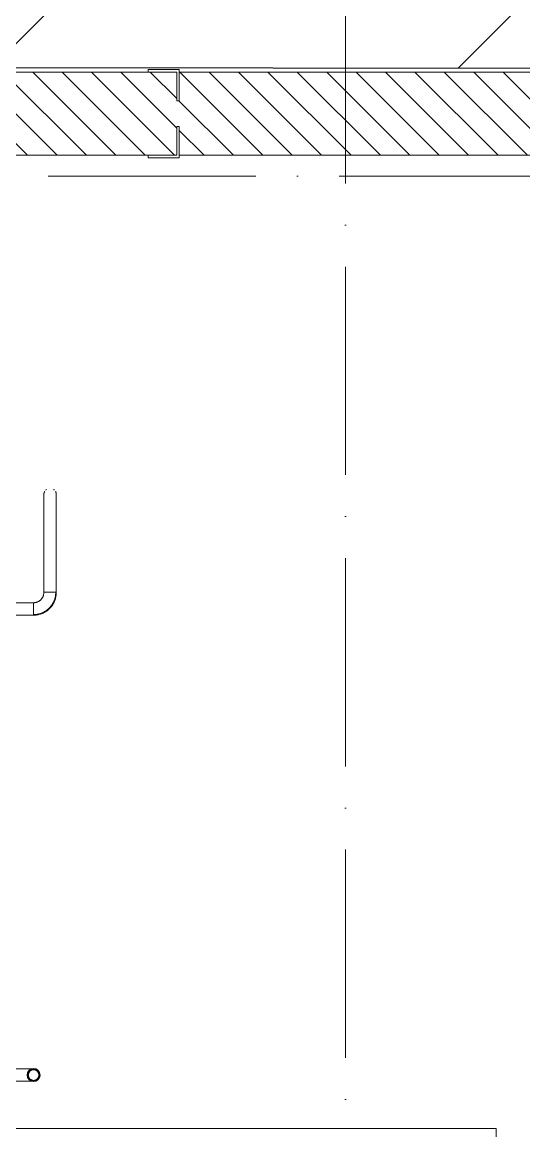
# Model space of a CAD drawing. Header units: millimetres. Extents: x -17017 to 628417, y -109036 to 199237.
# Drawn here: x 8552 to 9759, y -92509 to -89845 of the extents above; entities that cross this region are included whole.
import ezdxf

# ---------------------------------------------------------------- set-up
doc = ezdxf.new("R2010")
doc.units = ezdxf.units.MM
doc.linetypes.add('50_200_ШТРИХ_1Т_ш5_п1_п1_', pattern=[700, 500, -100, 0, -100])
for name, color, linetype, lineweight in [('0-1', 7, 'Continuous', 5), ('0-2', 7, 'Continuous', 9), ('Обобщенные модели', 7, 'Continuous', 9), ('Ограждение', 7, 'Continuous', 9), ('Ограждение-3', 7, 'Continuous', 35), ('Оси-2', 7, '50_200_ШТРИХ_1Т_ш5_п1_п1_', 9), ('Стены-1', 7, 'Continuous', 13), ('стяжа', 7, 'Continuous', 30), ('Штриховка разреза-1', 7, 'Continuous', 9)]:
    doc.layers.add(name, color=color, linetype=linetype, lineweight=lineweight)
doc.layers.add('Ограждение-2', color=9, linetype='Continuous', lineweight=9, true_color=0x808080)
doc.layers.get('0-2').off()

# ---------------------------------------------------------------- blocks, each defined once
blk = doc.blocks.new('ось2эт')
at = {"layer": 'Оси-2'}
for p, q in [((9329.9, -108435.9), (9329.9, -54635.1)), ((-12388.8, -90215.3), (18329.9, -90215.3))]:
    blk.add_line(p, q, dxfattribs=at)
blk = doc.blocks.new('Фахверк_СКБ_Уголок - 200_3380-28509457-АИ2_02_План отделки стен 2-го этажа _Часть 2_')
at = {"layer": 'Обобщенные модели'}
for p, q in [((200, 156), (125, 156)), ((125, 156), (125, 81)), ((131, 81), (131, 150)), ((131, 150), (200, 150)), ((200, 150), (200, 156)), ((125, 81), (131, 81)), ((131, 19), (125, 19)), ((125, 19), (125, -56)), ((131, -50), (131, 19)), ((200, -50), (131, -50)), ((200, -56), (200, -50)), ((125, -56), (200, -56))]:
    blk.add_line(p, q, dxfattribs=at)
blk = doc.blocks.new('О_Элемент поручня_Площадочный_Двухуровневый_ГОСТ 8732-78 - О_Элемент поручня_Площадочный_Двухуровневый_ГОСТ 8732-78-35154251-АИ2_02_План отделки стен 2-го этажа _Часть 2_')
at = {"layer": 'Ограждение-2'}
h = blk.add_hatch(color=256, dxfattribs=at)
h.paths.add_polyline_path([(315, -40), (325.6, -35.6), (330, -25), (325.6, -14.4), (315, -10), (304.4, -14.4), (300, -25), (304.4, -35.6)], flags=0)
h.paths.add_polyline_path([(315, -38.5), (305.5, -34.5), (301.5, -25), (305.5, -15.5), (315, -11.5), (324.5, -15.5), (328.5, -25), (324.5, -34.5)], flags=0)
at = {"layer": 'Ограждение'}
for p, q in [((260, -10), (0, -10)), ((0, -40), (260, -40))]:
    blk.add_line(p, q, dxfattribs=at)
at = {"layer": 'Ограждение', "flags": 128}
for points in [[(260, -10), (262.2, -10), (264.4, -10), (266.6, -10), (268.8, -10), (270.9, -10), (273.1, -10), (275.2, -10), (277.3, -10), (279.4, -10), (281.4, -10), (283.4, -10), (285.4, -10), (287.3, -10), (289.2, -10), (291.1, -10), (292.8, -10), (294.6, -10), (296.3, -10), (297.9, -10), (299.5, -10), (301, -10), (302.4, -10), (303.8, -10), (305.1, -10), (306.3, -10), (307.4, -10), (308.5, -10), (309.5, -10), (310.4, -10), (311.3, -10), (312, -10), (312.7, -10), (313.3, -10), (313.8, -10), (314.2, -10), (314.5, -10), (314.8, -10), (314.9, -10), (315, -10)], [(314.5, -11.5), (313.9, -11.5), (313.4, -11.6), (312.8, -11.7), (312.3, -11.8), (311.8, -11.9), (311.3, -12), (310.8, -12.2), (310.2, -12.4)], [(315.6, -10), (316.2, -10), (316.8, -10.1), (317.4, -10.2), (318, -10.3), (318.6, -10.4), (319.1, -10.6), (319.7, -10.8), (320.3, -11), (320.8, -11.2), (321.4, -11.4), (321.9, -11.7), (322.5, -12), (323, -12.3), (323.5, -12.6), (324, -13), (324.4, -13.3), (324.9, -13.7), (325.3, -14.1)], [(325.8, -14.5), (326.2, -15), (326.6, -15.4), (326.9, -15.9), (327.3, -16.4), (327.6, -16.9), (327.9, -17.4), (328.2, -17.9), (328.5, -18.5), (328.8, -19), (329, -19.6), (329.2, -20.1), (329.4, -20.7), (329.5, -21.3), (329.7, -21.9), (329.8, -22.5), (329.9, -23), (329.9, -23.6), (330, -24.2), (330, -24.8)], [(330, -25.6), (330, -26.2), (329.9, -26.8), (329.8, -27.4), (329.7, -28), (329.6, -28.6), (329.4, -29.1), (329.2, -29.7), (329, -30.3), (328.8, -30.8), (328.6, -31.4), (328.3, -31.9), (328, -32.5), (327.7, -33), (327.4, -33.5), (327, -34), (326.7, -34.4), (326.3, -34.9), (325.9, -35.3)], [(315, -40), (314.8, -40), (314.6, -40), (314.3, -40), (313.9, -40), (313.4, -40), (312.9, -40), (312.2, -40), (311.5, -40), (310.7, -40), (309.8, -40), (308.8, -40), (307.7, -40), (306.6, -40), (305.4, -40), (304.1, -40), (302.8, -40), (301.3, -40), (299.9, -40), (298.3, -40), (296.7, -40), (295, -40), (293.3, -40), (291.5, -40), (289.7, -40), (287.8, -40), (285.9, -40), (284, -40), (282, -40), (279.9, -40), (277.9, -40), (275.8, -40), (273.6, -40), (271.5, -40), (269.3, -40), (267.2, -40), (265, -40), (262.8, -40), (260.6, -40), (260, -40)], [(310.1, -37.6), (310.6, -37.8), (311.1, -37.9), (311.6, -38.1), (312.2, -38.2), (312.7, -38.3), (313.2, -38.4), (313.8, -38.4), (314.3, -38.5), (314.9, -38.5)], [(325.5, -35.8), (325, -36.2), (324.6, -36.6), (324.1, -36.9), (323.6, -37.3), (323.1, -37.6), (322.6, -37.9), (322.1, -38.2), (321.5, -38.5), (321, -38.8), (320.4, -39), (319.9, -39.2), (319.3, -39.4), (318.7, -39.5), (318.1, -39.7), (317.5, -39.8), (317, -39.9), (316.4, -39.9), (315.8, -40), (315.2, -40)]]:
    blk.add_lwpolyline(points, dxfattribs=at)
at = {"layer": 'Ограждение-3'}
for radius, start, end in [(15, 0, 180), (15, 180, 0), (13.5, 360, 180), (13.5, 180, 360)]:
    blk.add_arc((315, -25), radius, start, end, dxfattribs=at)
blk = doc.blocks.new('О_Элемент поручня_Маршевый_Труба_ГОСТ 8732-78 - О_Элемент поручня_Маршевый_Труба_ГОСТ 8732-78-35173773-АИ2_02_План отделки стен 2-го этажа _Часть 2_')
at = {"layer": 'Ограждение'}
for p, q in [((-304.9, 30), (-320.2, 30)), ((-219.3, 30), (-269.8, 30)), ((0, 30), (-211.1, 30)), ((0, 30), (0, 15)), ((-320.2, 0), (0, 0)), ((0, 15), (0, 0))]:
    blk.add_line(p, q, dxfattribs=at)
blk = doc.blocks.new('О_Элемент поручня_Загиб_Труба_ГОСТ 87322 - О_Элемент поручня_Загиб_Труба_ГОСТ 8732-78-V271-АИ2_02_План отделки стен 2-го этажа _Часть 2_')
at = {"layer": 'Ограждение'}
blk.add_line((18649.3, 14945), (18649.3, 14975), dxfattribs=at)
at = {"layer": 'Ограждение', "flags": 128}
for points in [[(18649.3, 14945), (18651.5, 14945), (18653.7, 14945.2), (18655.9, 14945.4), (18658.1, 14945.7), (18660.3, 14946.1), (18662.4, 14946.6), (18664.5, 14947.1), (18666.6, 14947.8), (18668.7, 14948.5), (18670.8, 14949.3), (18672.8, 14950.2), (18674.7, 14951.2), (18676.7, 14952.3), (18678.5, 14953.4), (18680.4, 14954.6), (18682.2, 14955.9), (18683.9, 14957.2), (18685.6, 14958.7), (18687.2, 14960.1), (18688.8, 14961.7), (18690.3, 14963.3), (18691.7, 14965), (18693.1, 14966.7), (18694.4, 14968.5), (18695.6, 14970.3), (18696.8, 14972.2), (18697.8, 14974.1), (18698.8, 14976), (18699.8, 14978), (18700.6, 14980.1), (18701.4, 14982.1), (18702, 14984.2), (18702.6, 14986.4), (18703.1, 14988.5), (18703.5, 14990.7), (18703.9, 14992.8), (18704.1, 14995), (18704.3, 14997.2), (18704.3, 14999.4), (18704.3, 15000)], [(18674.3, 15000), (18674.3, 14999), (18674.3, 14998), (18674.2, 14997), (18674, 14996), (18673.8, 14995), (18673.6, 14994.1), (18673.4, 14993.1), (18673.1, 14992.1), (18672.7, 14991.2), (18672.4, 14990.3), (18672, 14989.4), (18671.5, 14988.5), (18671, 14987.6), (18670.5, 14986.7), (18670, 14985.9), (18669.4, 14985.1), (18668.8, 14984.3), (18668.1, 14983.5), (18667.5, 14982.8), (18666.8, 14982.1), (18666, 14981.4), (18665.3, 14980.7), (18664.5, 14980.1), (18663.7, 14979.5), (18662.8, 14979), (18662, 14978.4), (18661.1, 14978), (18660.2, 14977.5), (18659.3, 14977.1), (18658.4, 14976.7), (18657.5, 14976.4), (18656.5, 14976), (18655.5, 14975.8), (18654.6, 14975.6), (18653.6, 14975.4), (18652.6, 14975.2), (18651.6, 14975.1), (18650.6, 14975), (18649.6, 14975), (18649.3, 14975)], [(18649.3, 14946.5), (18651.5, 14946.5), (18653.6, 14946.7), (18655.7, 14946.9), (18657.9, 14947.2), (18660, 14947.6), (18662.1, 14948), (18664.1, 14948.6), (18666.2, 14949.2), (18668.2, 14949.9), (18670.2, 14950.7), (18672.1, 14951.6), (18674, 14952.5), (18675.9, 14953.6), (18677.8, 14954.7), (18679.5, 14955.8), (18681.3, 14957.1), (18683, 14958.4), (18684.6, 14959.8), (18686.2, 14961.2), (18687.7, 14962.7), (18689.2, 14964.3), (18690.6, 14965.9), (18691.9, 14967.6), (18693.2, 14969.3), (18694.4, 14971.1), (18695.5, 14972.9), (18696.5, 14974.8), (18697.5, 14976.7), (18698.4, 14978.6), (18699.2, 14980.6), (18699.9, 14982.6), (18700.6, 14984.7), (18701.2, 14986.7), (18701.7, 14988.8), (18702.1, 14990.9), (18702.4, 14993), (18702.6, 14995.1), (18702.8, 14997.3), (18702.8, 14999.4), (18702.8, 15000)]]:
    blk.add_lwpolyline(points, dxfattribs=at)
blk = doc.blocks.new('О_Элемент поручня_Площадочный_Двухуровневый_ГОСТ 87322 - О_Элемент поручня_Площадочный_Двухуровневый_ГОСТ 8732-78-V272-АИ2_02_План отделки стен 2-го этажа _Часть 2_')
at = {"layer": 'Ограждение'}
for p, q in [((180, -10), (0, -10)), ((0, -25), (0, -10)), ((0, -40), (0, -25)), ((0, -40), (180, -40))]:
    blk.add_line(p, q, dxfattribs=at)
at = {"layer": 'Ограждение', "flags": 128}
for points in [[(180, -10), (182.2, -10), (184.4, -10), (186.6, -10), (188.8, -10), (190.9, -10), (193.1, -10), (195.2, -10), (197.3, -10), (199.4, -10), (201.4, -10), (203.4, -10), (205.4, -10), (207.3, -10), (209.2, -10), (211.1, -10), (212.8, -10), (214.6, -10), (216.3, -10), (217.9, -10), (219.5, -10)], [(235, -10), (235, -10), (234.8, -10), (234.6, -10), (234.3, -10), (233.9, -10), (233.4, -10), (232.9, -10), (232.2, -10), (231.5, -10), (230.7, -10), (229.8, -10), (228.8, -10), (227.7, -10), (226.6, -10), (225.4, -10), (224.1, -10), (222.8, -10), (221.3, -10), (219.9, -10), (218.3, -10), (216.7, -10), (215, -10), (213.3, -10), (211.5, -10), (209.7, -10), (207.8, -10), (205.9, -10), (204, -10), (202, -10), (199.9, -10), (197.9, -10), (195.8, -10), (193.6, -10), (191.5, -10), (189.3, -10), (187.2, -10), (185, -10), (182.8, -10), (180.6, -10), (180, -10)], [(219.8, -10), (221, -10), (222.4, -10), (223.8, -10), (225.1, -10), (226.3, -10), (227.4, -10), (228.5, -10), (229.5, -10), (230.4, -10), (231.3, -10), (232, -10), (232.7, -10), (233.3, -10), (233.8, -10), (234.2, -10), (234.5, -10), (234.8, -10), (234.9, -10), (235, -10), (235, -10)], [(235, -10), (235.6, -10), (236.2, -10), (236.8, -10.1), (237.4, -10.2), (238, -10.3), (238.6, -10.4), (239.1, -10.6), (239.7, -10.8), (240.3, -11), (240.8, -11.2), (241.4, -11.4), (241.9, -11.7), (242.5, -12)], [(245.8, -14.5), (246.2, -15), (246.6, -15.4), (246.9, -15.9), (247.3, -16.4)], [(180, -40), (182.2, -40), (184.4, -40), (186.6, -40), (188.8, -40), (190.9, -40), (193.1, -40), (195.2, -40), (197.3, -40), (199.4, -40), (201.4, -40), (203.4, -40), (205.4, -40), (207.3, -40), (209.2, -40), (211.1, -40), (212.8, -40), (214.6, -40), (216.3, -40), (217.9, -40), (219.5, -40), (221, -40), (222.4, -40), (223.8, -40), (225.1, -40), (226.3, -40), (227.4, -40), (228.5, -40), (229.5, -40), (230.4, -40), (231.3, -40), (232, -40), (232.7, -40), (233.3, -40), (233.8, -40), (234.2, -40), (234.5, -40), (234.8, -40), (234.9, -40), (235, -40), (235, -40)], [(219.8, -40), (218.3, -40), (216.7, -40), (215, -40), (213.3, -40), (211.5, -40), (209.7, -40), (207.8, -40), (205.9, -40), (204, -40), (202, -40), (199.9, -40), (197.9, -40), (195.8, -40), (193.6, -40), (191.5, -40), (189.3, -40), (187.2, -40), (185, -40), (182.8, -40), (180.6, -40)], [(235, -40), (235, -40), (234.8, -40), (234.6, -40), (234.3, -40), (233.9, -40), (233.4, -40), (232.9, -40), (232.2, -40), (231.5, -40), (230.7, -40), (229.8, -40), (228.8, -40), (227.7, -40), (226.6, -40), (225.4, -40), (224.1, -40), (222.8, -40), (221.3, -40), (219.9, -40)], [(242.6, -37.9), (242.1, -38.2), (241.5, -38.5), (241, -38.8), (240.4, -39), (239.9, -39.2), (239.3, -39.4), (238.7, -39.5), (238.1, -39.7), (237.5, -39.8), (237, -39.9), (236.4, -39.9), (235.8, -40), (235.2, -40), (235, -40)], [(247.4, -33.5), (247, -34), (246.7, -34.4), (246.3, -34.9), (245.9, -35.3)]]:
    blk.add_lwpolyline(points, dxfattribs=at)
blk = doc.blocks.new('0125-Р-ОО-Ш2-АР-о_23_10_2024_rvt-1-АИ2_02_План отделки стен 2-го этажа _Часть 2_')
at = {"layer": 'Штриховка разреза-1'}
h = blk.add_hatch(dxfattribs=at)
h.set_pattern_fill('FP_2', color=256, style=0, pattern_type=2)
h.set_pattern_definition([(135, (0, 0), (-35.35534, -35.35534), [])])
h.paths.add_polyline_path([(22000, 16050), (22000, 16119), (22006, 16119), (22006, 16050), (22700, 16050), (22700, 16250), (22006, 16250), (22006, 16181), (22000, 16181), (22000, 16250), (19000, 16250), (19000, 16181), (18994, 16181), (18994, 16250), (16800, 16250), (16800, 16050), (18994, 16050), (18994, 16119), (19000, 16119), (19000, 16050), (20187, 16050)], flags=0)
at = {"layer": 'Стены-1'}
for p, q in [((18925, 16250), (16800, 16250)), ((22000, 16250), (19000, 16250)), ((16800, 16050), (18925, 16050)), ((19000, 16050), (22000, 16050))]:
    blk.add_line(p, q, dxfattribs=at)
at = {"layer": '0-2'}
for name, p, rotation in [('Фахверк_СКБ_Уголок - 200_3380-28509457-АИ2_02_План отделки стен 2-го этажа _Часть 2_', (19125, 16200), 180), ('О_Элемент поручня_Площадочный_Двухуровневый_ГОСТ 87322 - О_Элемент поручня_Площадочный_Двухуровневый_ГОСТ 8732-78-V272-АИ2_02_План отделки стен 2-го этажа _Часть 2_', (18664.3, 15000), 90.0000000000002)]:
    blk.add_blockref(name, p, dxfattribs=dict(at, rotation=rotation))
for name, p in [('О_Элемент поручня_Загиб_Труба_ГОСТ 87322 - О_Элемент поручня_Загиб_Труба_ГОСТ 8732-78-V271-АИ2_02_План отделки стен 2-го этажа _Часть 2_', (0, 0)), ('О_Элемент поручня_Маршевый_Труба_ГОСТ 8732-78 - О_Элемент поручня_Маршевый_Труба_ГОСТ 8732-78-35173773-АИ2_02_План отделки стен 2-го этажа _Часть 2_', (18649.3, 14945)), ('О_Элемент поручня_Площадочный_Двухуровневый_ГОСТ 8732-78 - О_Элемент поручня_Площадочный_Двухуровневый_ГОСТ 8732-78-35154251-АИ2_02_План отделки стен 2-го этажа _Часть 2_', (18334.6, 13865))]:
    blk.add_blockref(name, p, dxfattribs=at)
blk = doc.blocks.new('2ч2эт')
at = {"layer": 'Стены-1'}
for p, q in [((9691.9, -92503.3), (6141.9, -92503.3)), ((9691.9, -94603.3), (9691.9, -92503.3))]:
    blk.add_line(p, q, dxfattribs=at)
at = {"layer": 'стяжа'}
blk.add_line((6162, -89950.4), (12812, -89960.5), dxfattribs=at)
at = {"layer": '0-1'}
blk.add_blockref('0125-Р-ОО-Ш2-АР-о_23_10_2024_rvt-1-АИ2_02_План отделки стен 2-го этажа _Часть 2_', (-10070.1, -106215.3), dxfattribs=at)

msp = doc.modelspace()

# ---------------------------------------------------------------- hatches: boundary and pattern name
at = {"layer": 'стяжа'}
h = msp.add_hatch(dxfattribs=at)
h.set_pattern_fill('ANSI31', color=5, scale=250)
h.set_pattern_definition([(45, (4472.5, -59163.1), (-561.266, 561.266), [])])
h.paths.add_polyline_path([(13742, -89400.5), (12812, -89400.5), (6162, -89400.5), (6162, -89950.4), (12812, -89960.5), (12812, -94460.5), (13012, -94460.5), (13012, -94955.3), (15112, -94955.3), (15112, -94443.1), (15322, -94443.1), (15322, -94230.5), (15762, -94230.5), (15762, -90460.5), (15322, -90460.5), (15322, -89960.5), (13742, -89960.5)])
h.paths.add_polyline_path([(15592, -66215.3), (15192, -66215.3), (15192, -65695.3), (15592, -65695.3), (15592, -63285.3), (15464.5, -63285.3), (15464.5, -62800.4), (15592, -62800.4), (15592, -60875.3), (15362, -60875.3), (15362, -60625.3), (12222, -60625.3), (12222, -61275.3), (9132, -61275.3), (9132, -60575.3), (8692, -60575.3), (8692, -60325.3), (9912, -60325.3), (9912, -58904.6), (9862, -58904.6), (9862, -58299.1), (9912, -58299.1), (9912, -56925.3), (6812, -56925.3), (6812, -57175.3), (6312, -57175.3), (6062, -57175.3), (6062, -56925.3), (2562, -56925.3), (2562, -57345.3), (2042, -57345.3), (2042, -56925.3), (-2138, -56925.3), (-2138, -58005.3), (-2388, -58005.3), (-2388, -57961), (-2788, -57961), (-2788, -56925.3), (-9668, -56925.3), (-9668, -57165.3), (-9778, -57165.3), (-9778, -57376.1), (-9888, -57376.1), (-9888, -60155.3), (-9638, -60155.3), (-9638, -60655.3), (-9888, -60655.3), (-9888, -62707.2), (-9738, -62707.2), (-9738, -63240.1), (-9888, -63240.1), (-9888, -65675.3), (-9598, -65675.3), (-9598, -65925.3), (-2888, -65925.3), (-2888, -63325.3), (-2388, -63325.3), (-2388, -61148.8), (-2758, -61148.8), (-2758, -59948.8), (-2388, -59948.8), (-2388, -59705.3), (-2138, -59705.3), (-2138, -72625.3), (-2388, -72625.3), (-2388, -72225.3), (-2788, -72225.3), (-2788, -70635.3), (-2388, -70635.3), (-2388, -69135.3), (-2788, -69135.3), (-2928.7, -69135.3), (-2928.7, -66175.1), (-9833, -66175.1), (-9833, -66315.1), (-9973, -66315.1), (-9973, -68675.1), (-9723, -68675.1), (-9723, -69175.1), (-9833, -69175.1), (-9833, -69315.1), (-9973, -69315.1), (-9973, -71540.3), (-9833, -71540.3), (-9833, -71675.1), (-9723, -71675.1), (-9723, -72175.1), (-9973, -72175.1), (-9973, -77655.1), (-9723, -77655.1), (-9723, -78155.1), (-9738, -78155.1), (-9738, -78390.1), (-9973, -78390.1), (-9973, -80457.8), (-9755.8, -80457.8), (-9755.8, -80675.1), (-9723, -80675.1), (-9723, -81175.1), (-9787.7, -81175.1), (-9787.7, -81360.3), (-9973, -81360.3), (-9973, -86532.6), (-9750.6, -86532.6), (-9750.6, -86755.1), (-9723, -86755.1), (-9723, -87255.1), (-9838.3, -87255.1), (-9838.3, -87389.8), (-9973, -87389.8), (-9973, -89355.1), (-9686, -89355.1), (-9686, -89495.1), (-9973, -89495.1), (-9973, -89703.9), (-9853.5, -89703.9), (-9853.5, -89945.4), (-9723, -89945.4), (-9723, -90445.4), (-9973, -90445.4), (-9973, -94375.1), (-9723, -94375.1), (-9723, -94625.1), (-7673, -94625.1), (-7673, -94145.1), (-3003, -94145.1), (-3003, -92615.1), (-2388, -92615.1), (-2388, -91955.4), (-2138, -91955.4), (-2138, -94925.3), (2042, -94925.3), (2042, -94365.3), (2562, -94365.3), (2562, -94625.3), (5572, -94625.3), (5572, -94285.3), (6162, -94285.3), (6162, -92315.3), (6162, -91180.3), (6162, -89960.6), (6154.9, -89960.6), (2562, -89950.4), (2562, -90475.4), (2042, -90475.4), (2042, -89950.4), (2042, -89945.4), (2201, -89945.4), (2201, -87175.4), (2042, -87175.4), (2042, -85985.4), (1200.5, -85985.4), (1200.5, -77695.3), (2042, -77695.3), (2178.2, -77695.3), (2178.2, -72220.3), (2042, -72220.3), (2042, -71695.3), (2042, -71690.3), (2562, -71690.3), (2562, -71882.4), (5852, -71882.4), (5852, -71690.3), (5852, -71421.7), (6562, -71421.7), (6562, -71285.3), (7012, -71285.3), (7012, -71695.3), (15592, -71695.3)])
h.paths.add_polyline_path([(7012, -69615.3), (6562, -69615.3), (6562, -69446.8), (6102, -69446.8), (6102, -63155.3), (6562, -63155.3), (6562, -58775.3), (6812, -58775.3), (6812, -60325.3), (7112, -60325.3), (7112, -60575.3), (7112, -60825.3), (7112, -62175.3), (6812, -62175.3), (6812, -63055.3), (7012, -63055.3)], flags=16)
h.paths.add_polyline_path([(2562, -66200.3), (2042, -66200.3), (2042, -65675.3), (2042, -65670.3), (2562, -65670.3)], flags=16)
h.paths.add_polyline_path([(-2138, -74325.3), (-2138, -84740.1), (-2388, -84740.1), (-2388, -84500.1), (-2798, -84500.1), (-2798, -84000.1), (-2388, -84000.1), (-2388, -82235.1), (-2968, -82235.1), (-2968, -80395.1), (-2388, -80395.1), (-2388, -78605.3), (-2918, -78605.3), (-2918, -74465.3), (-2388, -74465.3), (-2388, -74325.3)], flags=16)
h.paths.add_polyline_path([(2562, -60695.3), (2042, -60695.3), (2042, -60170.3), (2562, -60170.3)], flags=16)
h.paths.add_polyline_path([(-2138, -86440.1), (-2138, -86640.1), (-2138, -90775.4), (-2388, -90775.4), (-2388, -90475.4), (-2658, -90475.4), (-2758, -90475.4), (-2758, -89495.1), (-8616, -89495.1), (-8616, -89355.1), (-3003, -89355.1), (-3003, -87055.1), (-2703, -87055.1), (-2703, -86640.1), (-2388, -86640.1), (-2388, -86440.1)], flags=16)
h.paths.add_polyline_path([(-2138, -89950.4), (-2658, -89950.4), (-2658, -89945.4), (-2138, -89945.4)], flags=0)

# ---------------------------------------------------------------- block references
for name in ['ось2эт', '2ч2эт']:
    msp.add_blockref(name, (0, 0), dxfattribs=at)

doc.saveas('drawing.dxf')
